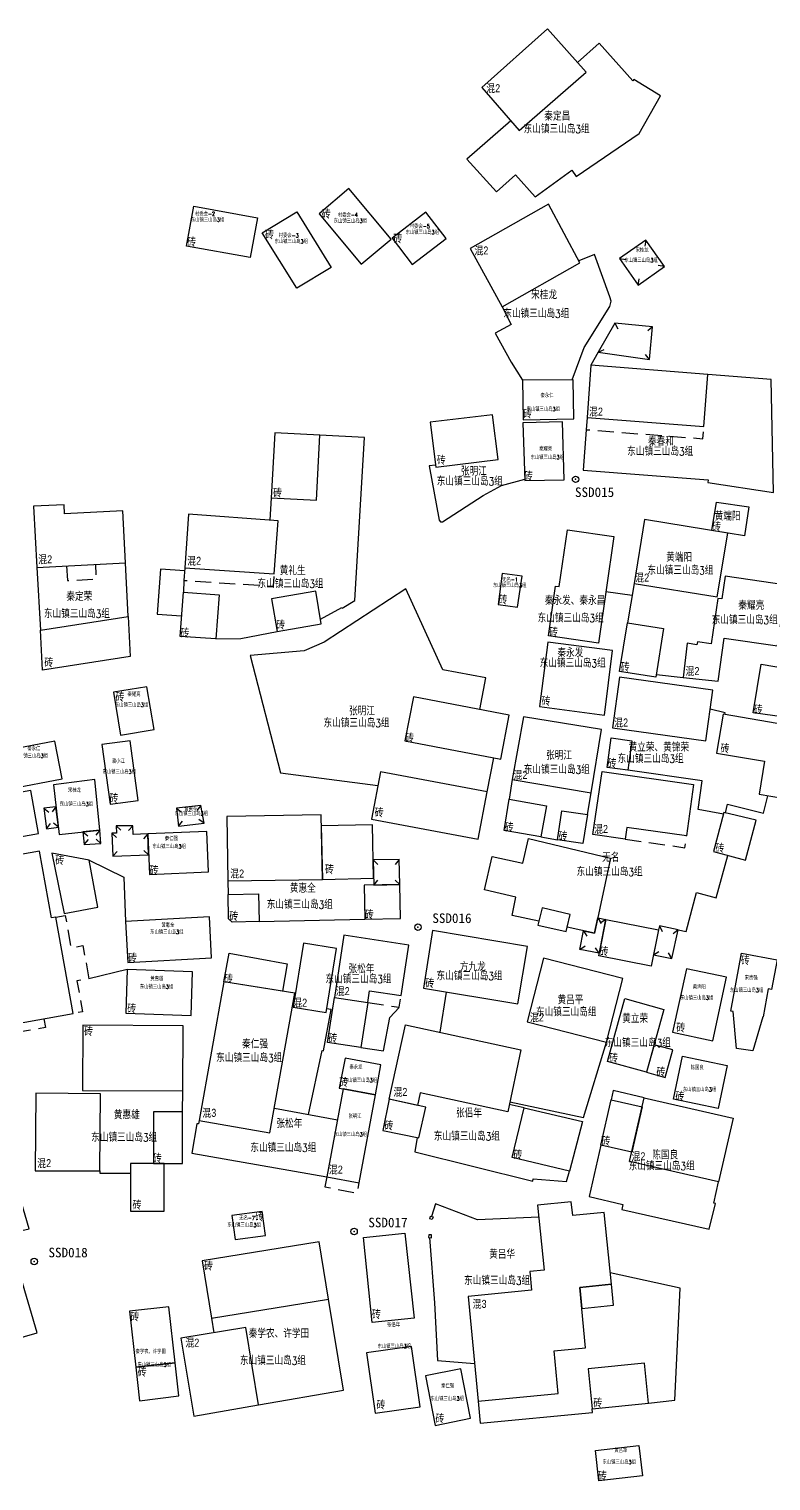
# Model space of a CAD drawing. Header units: millimetres. Extents: x 21943 to 23516, y 12107 to 14027.
# Drawn here: x 22196.3 to 22288.9, y 13157.3 to 13338.7 of the extents above; entities that cross this region are included whole.
import ezdxf
from ezdxf.enums import TextEntityAlignment as Align

# ---------------------------------------------------------------- set-up
doc = ezdxf.new("R2010")
doc.units = ezdxf.units.MM
for name, pattern in [('B10012', [0]), ('X5', [3, 2, -1]), ('X6', [4, 2, -2])]:
    doc.linetypes.add(name, pattern=pattern)
for name, color, linetype in [('$TD_AUDIT_GENERATED_(2B2)', 221, 'Continuous'), ('$TD_AUDIT_GENERATED_(2B3)', 4, 'X6'), ('$TD_AUDIT_GENERATED_(2B4)', 7, 'wq'), ('$TD_AUDIT_GENERATED_(2B5)', 2, 'Continuous'), ('$TD_AUDIT_GENERATED_(2B7)', 7, 'Continuous'), ('$TD_AUDIT_GENERATED_(2B9)', 6, 'Continuous'), ('$TD_AUDIT_GENERATED_(2BA)', 7, 'Continuous'), ('$TD_AUDIT_GENERATED_(2C2)', 7, 'Continuous'), ('KZD', 1, 'Continuous')]:
    doc.layers.add(name, color=color, linetype=linetype)
doc.styles.add('$TD_AUDIT_GENERATED_(2CC)', font='simhei.ttf')
doc.styles.add('HZ', font='rs.shx', dxfattribs={"width": 0.8, "bigfont": 'hztxt.shx'})
doc.styles.get("Standard").update_dxf_attribs({"font": 'arial.ttf'})
doc.linetypes.add('1161', pattern='A,0,[149,AAA.SHX,S=0.15,R=0,X=0,Y=0],-1.6', length=1.6)
doc.linetypes.add('443', pattern='A,9.4,[169,AAA.SHX,S=1,R=0,X=0,Y=0.15],0.6', length=10)
doc.linetypes.add('wq', pattern='A,5.4,[169,AAA.SHX,S=1,R=0,X=0,Y=-1.15],0.6', length=6)

# ---------------------------------------------------------------- blocks, each defined once
blk = doc.blocks.new('gc117')
blk.add_circle((0, 0), 0.8)
blk.add_point((0, 0))

msp = doc.modelspace()

# ---------------------------------------------------------------- linework, layer by layer
at = {"layer": '$TD_AUDIT_GENERATED_(2B2)', "linetype": 'Continuous', "flags": 128}
for points in [[(22196.89, 13279.09), (22197.3, 13271.44), (22208.34, 13272.01), (22208.03, 13278.5), (22200.76, 13278.12), (22200.7, 13279.28)], [(22262.06, 13269.11), (22262.52, 13269.04), (22263.55, 13276.15), (22269.35, 13275.31), (22267.43, 13261.99), (22261.16, 13262.89)], [(22278.01, 13257.7), (22282.34, 13257.23), (22283.13, 13262.61), (22289.79, 13261.64), (22290.9, 13269.21), (22283.22, 13270.33), (22282.8, 13267.5), (22282.3, 13267.57), (22281.47, 13261.89), (22279.76, 13262.14), (22279.71, 13261.78), (22278.48, 13261.97)], [(22282.16, 13248.21), (22288.15, 13247.22), (22287.47, 13243.1), (22291.85, 13242.34), (22292.52, 13246.4), (22290.1, 13246.81), (22290.94, 13251.74), (22282.99, 13253.11)], [(22267.87, 13245.95), (22279.28, 13244.3), (22278.4, 13237.9), (22270.94, 13238.92), (22270.75, 13237.49), (22266.73, 13238.06)], [(22258.68, 13237.57), (22268.9, 13235.11), (22266.94, 13225.72), (22263.49, 13226.47), (22263.89, 13228.05), (22260.37, 13228.91), (22259.96, 13227.22), (22259.96, 13227.22), (22256.64, 13227.93), (22257.1, 13230.23), (22253.2, 13231.15), (22254.16, 13235.33), (22257.96, 13234.46)], [(22188.08, 13213.23), (22201.83, 13215.69), (22199.67, 13227.75), (22199.13, 13227.65), (22197.64, 13235.99), (22186.13, 13233.93), (22187.65, 13225.43), (22185.95, 13225.13)], [(22221.17, 13230.55), (22224.97, 13230.63), (22225.05, 13227.18), (22221.66, 13227.11), (22221.23, 13227.54)], [(22235.64, 13225.49), (22234.45, 13217.71), (22238.61, 13217.08), (22238.83, 13218.53), (22242.76, 13217.93), (22243.73, 13224.25)], [(22285.28, 13223.23), (22289.72, 13222.42), (22289.04, 13218.71), (22288.62, 13218.79), (22287.99, 13215.26), (22287.95, 13215.27), (22286.71, 13211.04), (22284.64, 13211.33), (22284.23, 13215.95), (22283.96, 13216)], [(22243.33, 13214.28), (22257.73, 13211.15), (22256.08, 13203.39), (22245.16, 13205.77), (22244.82, 13204.21), (22241.3, 13204.98)], [(22252.4, 13167.24), (22262.38, 13168.19), (22261.87, 13173.53), (22265.8, 13173.9), (22265.08, 13181.45), (22269.04, 13181.86), (22268.12, 13190.84), (22264.2, 13190.44), (22264.02, 13192.16), (22259.8, 13191.73), (22260.63, 13183.63), (22258.85, 13183.44), (22259.07, 13181.1), (22251.15, 13180.34)]]:
    msp.add_lwpolyline(points, close=True, dxfattribs=at)
at = {"layer": '$TD_AUDIT_GENERATED_(2B2)', "color": 6, "flags": 128}
for points in [[(22211.14, 13238.13), (22209.33, 13238.06), (22209.28, 13239.16), (22207.2, 13239.16), (22207.24, 13238.24), (22206.65, 13238.21), (22206.78, 13235.34), (22211.25, 13235.53)], [(22268.32, 13227.43), (22267.5, 13223.24), (22265.1, 13223.71), (22265.54, 13226.02), (22266.94, 13225.72), (22267.34, 13227.64)], [(22274.9, 13226.14), (22274.28, 13223.04), (22276.58, 13222.58), (22277.35, 13226.16), (22275.02, 13226.66)]]:
    msp.add_lwpolyline(points, close=True, dxfattribs=at)
at = {"layer": '$TD_AUDIT_GENERATED_(2B2)', "flags": 128}
msp.add_lwpolyline([(22235.05, 13206.35), (22235.54, 13206.26), (22235.55, 13206.29), (22239.59, 13205.54), (22240.23, 13209.28), (22235.77, 13210.09)], close=True, dxfattribs=at)
at = {"layer": '$TD_AUDIT_GENERATED_(2B2)', "linetype": 'Continuous'}
for points in [[(22252.84, 13331.4), (22257.53, 13326.04), (22265.88, 13333.35), (22261.07, 13338.73)], [(22241.55, 13312.48), (22236.26, 13318.81), (22232.55, 13315.63), (22237.8, 13309.33)], [(22224.83, 13315.12), (22223.92, 13310.16), (22215.96, 13311.61), (22216.87, 13316.58)], [(22229.76, 13315.87), (22234.03, 13308.92), (22229.75, 13306.34), (22225.44, 13313.27)], [(22241.64, 13312.59), (22244.17, 13309.31), (22248.38, 13312.56), (22245.85, 13315.84)], [(22251.41, 13311.31), (22255.38, 13304.02), (22265.07, 13309.52), (22261.17, 13316.82)], [(22266.48, 13296.72), (22266, 13290.19), (22280.57, 13289.07), (22281.09, 13295.55)], [(22257.91, 13294.84), (22258.01, 13289.9), (22264.34, 13290.03), (22264.24, 13294.88)], [(22246.39, 13289.58), (22247.11, 13283.98), (22254.89, 13284.92), (22254.17, 13290.52)], [(22257.99, 13289.51), (22258.21, 13282.31), (22263.12, 13282.39), (22262.94, 13289.65)], [(22226.56, 13280.14), (22232.19, 13279.83), (22232.64, 13287.96), (22227, 13288.27)], [(22281.58, 13276.06), (22282.14, 13279.6), (22286.17, 13279.01), (22285.64, 13275.4)], [(22216.22, 13278.1), (22215.78, 13271.41), (22226.94, 13270.66), (22227.4, 13277.27)], [(22271.87, 13269.43), (22282.25, 13267.75), (22283.55, 13275.74), (22273.16, 13277.43)], [(22255.4, 13270.68), (22254.91, 13266.79), (22257.3, 13266.48), (22257.87, 13270.34)], [(22215.6, 13268.33), (22220.05, 13268), (22219.63, 13262.5), (22215.18, 13262.79)], [(22226.58, 13267.53), (22227.29, 13263.45), (22232.81, 13264.4), (22232.11, 13268.49)], [(22197.73, 13263.6), (22208.69, 13265.29), (22208.96, 13260.31), (22198, 13258.61)], [(22271.03, 13264.52), (22275.54, 13263.8), (22274.57, 13257.71), (22270.06, 13258.43)], [(22260.06, 13254.04), (22268.15, 13252.96), (22269.17, 13261.07), (22261.09, 13262.1)], [(22287.71, 13259.33), (22293.11, 13258.45), (22292.14, 13252.51), (22286.73, 13253.27)], [(22269.15, 13251.38), (22280.81, 13249.76), (22281.7, 13256.12), (22270.03, 13257.74)], [(22206.84, 13255.84), (22207.75, 13250.47), (22211.92, 13251.18), (22211.01, 13256.53)], [(22243.25, 13249.77), (22255.22, 13247.49), (22256.26, 13252.98), (22244.33, 13255.25)], [(22258.04, 13252.78), (22256.65, 13244.93), (22266.51, 13243.25), (22267.81, 13251.18)], [(22193.01, 13248.47), (22193.92, 13243.78), (22200.44, 13245.04), (22199.53, 13249.73)], [(22205.41, 13249.3), (22206.43, 13241.85), (22209.94, 13242.32), (22208.94, 13249.76)], [(22268.98, 13250.14), (22271.59, 13249.78), (22271.09, 13246.1), (22268.49, 13246.44)], [(22199.35, 13244.28), (22200.09, 13238.06), (22205.17, 13238.62), (22204.51, 13244.92)], [(22239.09, 13239.99), (22252.39, 13237.49), (22253.5, 13243.4), (22240.21, 13245.9)], [(22191.14, 13242.62), (22192.1, 13237.23), (22197.49, 13238.19), (22196.54, 13243.58)], [(22256.26, 13242.46), (22260.91, 13241.63), (22260.22, 13237.76), (22255.62, 13238.58)], [(22262.82, 13241), (22266.05, 13240.55), (22265.45, 13236.94), (22262.31, 13237.39)], [(22281.76, 13235.94), (22285.77, 13234.86), (22287.12, 13239.85), (22283.08, 13240.8)], [(22221, 13240.3), (22221.13, 13232.27), (22232.94, 13232.45), (22232.77, 13240.52)], [(22239.19, 13239.27), (22232.8, 13239.14), (22232.94, 13232.45), (22239.33, 13232.59)], [(22211.36, 13233.07), (22218.72, 13233.38), (22218.5, 13238.44), (22211.14, 13238.13)], [(22199.17, 13235.71), (22200.69, 13228.19), (22204.91, 13228.98), (22203.82, 13234.85)], [(22238.17, 13231.72), (22238.25, 13227.48), (22242.68, 13227.56), (22242.6, 13231.8)], [(22208.34, 13227.19), (22208.63, 13222.05), (22219.08, 13222.64), (22218.85, 13227.79)], [(22268.32, 13227.43), (22274.9, 13226.14), (22273.99, 13221.62), (22267.44, 13222.91)], [(22230.58, 13224.47), (22229.29, 13216.5), (22233.4, 13215.83), (22234.69, 13223.8)], [(22245.56, 13218.84), (22257.36, 13216.88), (22258.56, 13224.08), (22246.7, 13226.06)], [(22221.29, 13223.25), (22228.56, 13221.92), (22227.95, 13218.47), (22220.64, 13219.65)], [(22258.51, 13214.67), (22268.4, 13212.12), (22270.44, 13220.05), (22260.55, 13222.59)], [(22208.56, 13221.19), (22208.4, 13215.75), (22216.54, 13215.46), (22216.71, 13220.89)], [(22276.67, 13213.35), (22281.68, 13212.28), (22283.39, 13220.24), (22278.4, 13221.29)], [(22220.64, 13219.65), (22217.57, 13202.32), (22226.4, 13200.76), (22229.5, 13218.22)], [(22238.61, 13217.08), (22237.74, 13211.43), (22233.57, 13212.08), (22234.45, 13217.71)], [(22270.7, 13217.56), (22275.58, 13216.21), (22273.42, 13208.34), (22268.54, 13209.68)], [(22202.99, 13206.09), (22215.53, 13206.01), (22215.55, 13214.17), (22203.04, 13214.24)], [(22276.68, 13211.16), (22274.36, 13211.78), (22273.42, 13208.34), (22275.74, 13207.71)], [(22277.92, 13210.35), (22283.49, 13209.18), (22282.36, 13203.82), (22276.8, 13205)], [(22235.55, 13206.29), (22233.49, 13195.3), (22237.53, 13194.55), (22239.59, 13205.54)], [(22197.16, 13205.74), (22197.08, 13196.04), (22205.14, 13196.05), (22205.22, 13205.67)], [(22240.51, 13201.09), (22245, 13200.15), (22245.84, 13203.99), (22241.3, 13204.98)], [(22269, 13204.9), (22272.86, 13204.02), (22271.57, 13198.36), (22267.7, 13199.24)], [(22273.13, 13205.17), (22284.25, 13202.63), (22282.42, 13194.66), (22271.3, 13197.2)], [(22211.85, 13203.39), (22211.84, 13196.95), (22215.48, 13196.94), (22215.49, 13203.39)], [(22258.15, 13203.9), (22265.44, 13202.19), (22263.79, 13195.98), (22256.64, 13197.68)], [(22209, 13196.96), (22209, 13190.99), (22213.17, 13190.99), (22213.17, 13196.95)], [(22221.64, 13190.46), (22222.04, 13187.45), (22225.82, 13187.96), (22225.42, 13190.96)], [(22238.07, 13187.68), (22243.22, 13188.24), (22244.39, 13177.62), (22239.17, 13177.06)], [(22217.93, 13184.77), (22219.09, 13177.62), (22233.7, 13180.01), (22232.53, 13187.16)], [(22190.5, 13181.4), (22192.53, 13174.39), (22197.34, 13175.78), (22195.31, 13182.76)], [(22265.33, 13178.83), (22269.31, 13179.24), (22269.04, 13181.86), (22265.08, 13181.45)], [(22208.86, 13178.51), (22209.63, 13171.49), (22214.54, 13172.03), (22213.77, 13179.05)], [(22215.28, 13175.1), (22216.9, 13165.38), (22224.98, 13166.79), (22223.37, 13176.45)], [(22238.47, 13173.3), (22239.55, 13165.74), (22245.14, 13166.53), (22244.06, 13174.08)], [(22209.63, 13171.49), (22210.1, 13167.27), (22215, 13167.9), (22214.54, 13172.03)], [(22266.12, 13171.27), (22266.63, 13166.28), (22273.68, 13167), (22273.17, 13172)], [(22245.8, 13170.43), (22247.04, 13164.22), (22251.44, 13165.1), (22250.21, 13171.28)], [(22267.03, 13161.06), (22272.47, 13161.69), (22272.91, 13157.91), (22267.47, 13157.27)]]:
    msp.add_3dface(points, dxfattribs=at)
at = {"layer": '$TD_AUDIT_GENERATED_(2B2)', "color": 6}
for points in [[(22270.03, 13310.05), (22272.37, 13306.72), (22275.66, 13309.03), (22273.32, 13312.36)], [(22269.45, 13301.98), (22267.39, 13298.33), (22273.79, 13297.41), (22274.18, 13301.5)], [(22198.16, 13241.34), (22198.49, 13238.79), (22199.98, 13238.96), (22199.68, 13241.52)], [(22214.71, 13241.35), (22214.97, 13239.11), (22218.17, 13239.47), (22217.75, 13241.7)], [(22203.03, 13238.38), (22203.2, 13236.83), (22205.29, 13236.93), (22205.17, 13238.62)]]:
    msp.add_3dface(points, dxfattribs=at)
at = {"layer": '$TD_AUDIT_GENERATED_(2B2)', "color": 6, "linetype": 'Continuous'}
for points in [[(22239.35, 13231.74), (22242.6, 13231.8), (22242.53, 13234.95), (22239.28, 13234.88)], [(22246.44, 13190.38), (22246.77, 13190.27), (22246.67, 13189.94), (22246.34, 13190.05)], [(22246.23, 13188.04), (22246.21, 13187.69), (22246.55, 13187.67), (22246.56, 13188.02)]]:
    msp.add_3dface(points, dxfattribs=at)
at = {"layer": '$TD_AUDIT_GENERATED_(2B3)', "color": 4, "linetype": 'X5', "flags": 128}
for points in [[(22266, 13290.19), (22265.88, 13288.65), (22280.45, 13287.53), (22280.57, 13289.07)], [(22201.01, 13271.63), (22201.1, 13269.8), (22204.73, 13269.99), (22204.64, 13271.82)], [(22215.78, 13271.41), (22215.66, 13269.82), (22226.83, 13269.09), (22226.94, 13270.66)], [(22270.75, 13237.49), (22278.2, 13236.41), (22278.4, 13237.9)], [(22199.67, 13227.75), (22200.83, 13227.96), (22201.56, 13223.9), (22203.04, 13224.17), (22203.78, 13220.04), (22202.3, 13219.77), (22202.99, 13215.9), (22201.83, 13215.69)], [(22238.61, 13217.08), (22242.54, 13216.48), (22242.76, 13217.93)], [(22198.18, 13215.03), (22198.37, 13213.95), (22193.29, 13213.04), (22193.1, 13214.13)], [(22233.49, 13195.3), (22233.25, 13194.02), (22237.29, 13193.26), (22237.53, 13194.55)]]:
    msp.add_lwpolyline(points, dxfattribs=at)
at = {"layer": '$TD_AUDIT_GENERATED_(2B4)', "linetype": 'wq'}
for p, q in [((22271.61, 13267.93), (22268.35, 13268.4)), ((22256.65, 13244.93), (22256.26, 13242.46)), ((22266.05, 13240.55), (22266.51, 13243.25)), ((22260.22, 13237.76), (22262.31, 13237.39)), ((22248.41, 13218.37), (22247.62, 13213.35)), ((22256.35, 13204.64), (22265.56, 13202.68)), ((22258.15, 13203.9), (22256.27, 13204.3))]:
    msp.add_line(p, q, dxfattribs=at)
at = {"layer": '$TD_AUDIT_GENERATED_(2B4)', "linetype": 'wq', "flags": 128}
for points in [[(22256.46, 13327.26), (22250.96, 13322.46), (22254.67, 13318.36), (22257.06, 13320.52), (22259.49, 13317.76), (22264.1, 13321.09), (22264.62, 13320.3), (22272.49, 13325.68), (22275.14, 13330.38), (22271.83, 13332.43), (22271.69, 13332.24), (22267.49, 13336.98), (22264.79, 13334.56)], [(22264.13, 13294.88), (22265.64, 13298.91), (22268.82, 13304.04), (22269.02, 13304.7), (22268.85, 13305.25), (22266.94, 13310.53), (22264.95, 13309.74)], [(22255.38, 13304.02), (22256.52, 13301.82), (22254.51, 13300.73), (22256.51, 13297.09), (22257.91, 13294.84)], [(22267.39, 13298.33), (22266.48, 13296.72)], [(22265.88, 13288.65), (22265.51, 13283.59), (22281.12, 13282.37), (22281.09, 13282.05), (22289.26, 13280.81), (22288.96, 13294.94), (22281.09, 13295.55)], [(22232.71, 13264.99), (22235.36, 13266.43), (22235.4, 13266.34), (22236.98, 13267.29), (22238.22, 13287.66), (22232.64, 13287.96)], [(22247.08, 13284.24), (22246.29, 13284.14), (22247.53, 13277.36), (22247.69, 13277.15), (22247.92, 13277.14), (22253.02, 13280.45), (22255.3, 13281.66), (22258.2, 13282.45)], [(22226.56, 13280.14), (22226.4, 13277.34)], [(22208.69, 13265.29), (22208.34, 13272.01)], [(22197.3, 13271.44), (22197.73, 13263.6)], [(22215.75, 13271.02), (22212.71, 13271.22), (22212.33, 13265.59), (22215.37, 13265.38)], [(22215.66, 13269.82), (22215.6, 13268.33)], [(22252.62, 13253.67), (22253.33, 13257.63), (22247.99, 13258.66), (22243.38, 13268.76), (22233.15, 13262.12), (22230.68, 13261.03), (22223.91, 13260.44), (22227.7, 13245.77), (22239.88, 13244.17)], [(22271.87, 13269.43), (22271.03, 13264.52)], [(22219.63, 13262.5), (22222.77, 13262.57), (22227.29, 13263.45)], [(22274.65, 13258.07), (22278.01, 13257.7)], [(22283.21, 13253.07), (22283.24, 13253.27), (22281.37, 13253.74)], [(22253.5, 13243.4), (22254.34, 13247.66)], [(22283.02, 13240.59), (22279.88, 13241.19), (22280.36, 13244.75), (22271.09, 13246.1)], [(22283.26, 13240.78), (22283.53, 13241.86), (22288.04, 13240.74), (22288.58, 13242.89)], [(22277.35, 13226.16), (22278.37, 13225.94), (22279.65, 13230.8), (22282.13, 13230.14), (22283.56, 13235.45)], [(22221.13, 13232.27), (22221.17, 13230.55)], [(22225.05, 13227.18), (22238.25, 13227.48)], [(22259.96, 13227.22), (22259.84, 13226.73), (22263.38, 13225.96), (22263.49, 13226.47)], [(22231.2, 13203.05), (22232.92, 13211.05), (22233.1, 13211.01), (22234.03, 13216.19), (22233.47, 13216.29)], [(22237.74, 13211.43), (22240.57, 13211.03), (22241.37, 13215.2), (22242.51, 13216.43)], [(22265.56, 13202.68), (22268.4, 13212.12)], [(22215.49, 13203.39), (22215.53, 13206.01)], [(22273.13, 13205.17), (22269.23, 13206.09), (22269, 13204.9)], [(22234.81, 13202.38), (22226.95, 13203.84)], [(22217.57, 13202.32), (22217.47, 13201.89), (22217.27, 13201.92), (22216.64, 13198.24), (22233.49, 13195.3)], [(22187.49, 13185.1), (22189.99, 13185.89), (22190.05, 13185.68), (22193.01, 13186.61), (22192.63, 13187.96), (22196.35, 13188.77), (22193.34, 13199.01), (22189.26, 13200.73), (22183.22, 13198.73)], [(22244.79, 13200.19), (22244.5, 13198.39), (22259.23, 13194.74), (22259.28, 13195.04), (22263.42, 13194.71), (22263.79, 13195.98)], [(22267.7, 13199.24), (22266.24, 13192.81), (22270.46, 13191.81), (22270.32, 13191.18), (22281.25, 13188.75), (22282.03, 13191.96), (22281.82, 13192), (22282.42, 13194.66)], [(22205.14, 13196.05), (22205.14, 13195.75), (22209, 13195.75)], [(22259.96, 13190.22), (22252.3, 13189.89), (22247.05, 13191.89), (22246.55, 13190.34)], [(22246.31, 13187.68), (22246.96, 13179.52), (22247.31, 13172.32), (22251.95, 13171.97)], [(22273.68, 13167), (22276.97, 13167.38), (22277.63, 13181.35), (22268.89, 13183.3)], [(22224.98, 13166.79), (22235.57, 13168.63), (22233.7, 13180.01)], [(22219.09, 13177.62), (22219.39, 13175.79)], [(22252.4, 13167.24), (22252.66, 13164.51), (22266.66, 13165.82), (22266.63, 13166.28)]]:
    msp.add_lwpolyline(points, dxfattribs=at)
at = {"layer": '$TD_AUDIT_GENERATED_(2B9)', "color": 6}
msp.add_line((22206.78, 13235.34), (22207.32, 13235.93), dxfattribs=at)
at = {"layer": '$TD_AUDIT_GENERATED_(2BA)', "linetype": 'B10012'}
for p, q in [((22273.32, 13312.36), (22273.19, 13311.57)), ((22270.03, 13310.05), (22270.82, 13309.91)), ((22275.66, 13309.03), (22274.87, 13309.16)), ((22272.37, 13306.72), (22272.51, 13307.5)), ((22269.45, 13301.98), (22269.82, 13301.27)), ((22274.18, 13301.5), (22273.56, 13301)), ((22267.39, 13298.33), (22268.11, 13298.68)), ((22273.79, 13297.41), (22273.29, 13298.04)), ((22198.16, 13241.34), (22198.79, 13240.84)), ((22199.68, 13241.52), (22199.19, 13240.89)), ((22214.71, 13241.35), (22215.34, 13240.86)), ((22217.75, 13241.7), (22217.28, 13241.06)), ((22198.49, 13238.79), (22198.98, 13239.42)), ((22199.98, 13238.96), (22199.35, 13239.46)), ((22207.2, 13239.16), (22207.78, 13238.61)), ((22209.28, 13239.16), (22208.73, 13238.58)), ((22214.97, 13239.11), (22215.47, 13239.73)), ((22218.17, 13239.47), (22217.53, 13239.95)), ((22203.03, 13238.38), (22203.65, 13237.88)), ((22203.2, 13236.83), (22203.72, 13237.44)), ((22205.17, 13238.62), (22204.66, 13238)), ((22205.29, 13236.93), (22204.69, 13237.46)), ((22206.65, 13238.21), (22207.24, 13237.67)), ((22211.14, 13238.13), (22210.6, 13237.54)), ((22211.25, 13235.53), (22210.66, 13236.07)), ((22267.34, 13227.64), (22267.75, 13226.96)), ((22268.32, 13227.43), (22267.64, 13227)), ((22275.02, 13226.66), (22275.38, 13225.95)), ((22277.35, 13226.16), (22276.73, 13225.66)), ((22265.54, 13226.02), (22265.98, 13225.36)), ((22265.1, 13223.71), (22265.76, 13224.16)), ((22267.5, 13223.24), (22267.05, 13223.9)), ((22274.28, 13223.04), (22274.96, 13223.46)), ((22276.58, 13222.58), (22276.17, 13223.27))]:
    msp.add_line(p, q, dxfattribs=at)
at = {"layer": '$TD_AUDIT_GENERATED_(2BA)', "linetype": 'B10012', "flags": 128}
for points in [[(22239.28, 13234.88), (22239.85, 13234.31)], [(22242.53, 13234.95), (22242.05, 13234.31)], [(22239.35, 13231.74), (22239.86, 13232.36)], [(22242.6, 13231.8), (22242.04, 13232.37)]]:
    msp.add_lwpolyline(points, dxfattribs=at)
at = {"layer": '测试_(2B1)', "color": 2, "linetype": '1161', "flags": 128}
for points in [[(22203.82, 13234.85), (22208.13, 13232.71), (22208.34, 13227.19)], [(22208.56, 13221.19), (22203.78, 13220.04)]]:
    msp.add_lwpolyline(points, dxfattribs=at)

# ---------------------------------------------------------------- block references
at = {"layer": 'KZD', "linetype": 'Continuous', "xscale": 0.5, "yscale": 0.5}
for p in [(22264.56, 13282.45), (22244.88, 13226.48), (22236.9, 13188.45), (22196.96, 13184.7)]:
    msp.add_blockref('gc117', p, dxfattribs=at)

# ---------------------------------------------------------------- texts
at = {"layer": '$TD_AUDIT_GENERATED_(2B5)', "linetype": '443', "width": 0.8}
for s, p in [('\\M+5BBEC2', (22254.27, 13331.33)), ('\\M+5D7A9', (22233.42, 13315.64)), ('\\M+5D7A9', (22226.34, 13313.04)), ('\\M+5D7A9', (22216.62, 13312.13)), ('\\M+5D7A9', (22242.36, 13312.54)), ('\\M+5BBEC2', (22252.79, 13311.05)), ('\\M+5BBEC2', (22267.1, 13290.91)), ('\\M+5D7A9', (22258.56, 13290.66)), ('\\M+5D7A9', (22247.79, 13284.87)), ('\\M+5D7A9', (22258.66, 13282.88)), ('\\M+5D7A9', (22227.34, 13280.78)), ('\\M+5D7A9', (22282.17, 13276.58)), ('\\M+5BBEC2', (22198.33, 13272.45)), ('\\M+5BBEC2', (22216.93, 13272.27)), ('\\M+5BBEC2', (22272.87, 13270.17)), ('\\M+5D7A9', (22255.49, 13267.42)), ('\\M+5D7A9', (22227.73, 13264.28)), ('\\M+5D7A9', (22215.78, 13263.27)), ('\\M+5D7A9', (22261.81, 13263.38)), ('\\M+5D7A9', (22198.78, 13259.58)), ('\\M+5D7A9', (22270.76, 13259.01)), ('\\M+5BBEC2', (22279.15, 13258.49)), ('\\M+5D7A9', (22207.66, 13255.27)), ('\\M+5D7A9', (22260.87, 13254.75)), ('\\M+5D7A9', (22287.37, 13253.71)), ('\\M+5BBEC2', (22270.24, 13252.06)), ('\\M+5D7A9', (22243.83, 13250.17)), ('\\M+5D7A9', (22283.22, 13248.83)), ('\\M+5BBEC2', (22257.67, 13245.51)), ('\\M+5D7A9', (22269.11, 13246.98)), ('\\M+5D7A9', (22206.91, 13242.6)), ('\\M+5D7A9', (22240.02, 13240.82)), ('\\M+5D7A9', (22256.27, 13238.98)), ('\\M+5BBEC2', (22267.73, 13238.75)), ('\\M+5D7A9', (22262.99, 13237.87)), ('\\M+5D7A9', (22282.59, 13236.38)), ('\\M+5D7A9', (22200.15, 13234.86)), ('\\M+5D7A9', (22211.93, 13233.6)), ('\\M+5BBEC2', (22222.3, 13233.18)), ('\\M+5D7A9', (22233.82, 13233.72)), ('\\M+5D7A9', (22221.88, 13227.87)), ('\\M+5D7A9', (22238.78, 13228.08)), ('\\M+5D7A9', (22209.23, 13222.66)), ('\\M+5D7A9', (22268.11, 13223.45)), ('\\M+5D7A9', (22285.75, 13222.34)), ('\\M+5D7A9', (22221.24, 13220.05)), ('\\M+5BBEC2', (22235.48, 13218.49)), ('\\M+5D7A9', (22246.35, 13219.5)), ('\\M+5BBEC2', (22230.17, 13217.04)), ('\\M+5D7A9', (22209.13, 13216.33)), ('\\M+5BBEC2', (22259.73, 13215.2)), ('\\M+5D7A9', (22203.74, 13213.49)), ('\\M+5D7A9', (22277.7, 13213.93)), ('\\M+5D7A9', (22234.25, 13212.61)), ('\\M+5D7A9', (22269.31, 13210.14)), ('\\M+5D7A9', (22275.21, 13208.4)), ('\\M+5D7A9', (22235.61, 13207.1)), ('\\M+5BBEC2', (22242.68, 13205.89)), ('\\M+5D7A9', (22277.58, 13205.38)), ('\\M+5BBEC3', (22218.82, 13203.28)), ('\\M+5D7A9', (22241.24, 13201.71)), ('\\M+5D7A9', (22268.34, 13199.77)), ('\\M+5BBEC2', (22198.2, 13196.99)), ('\\M+5D7A9', (22212.33, 13197.63)), ('\\M+5D7A9', (22257.34, 13198.06)), ('\\M+5BBEC2', (22272.4, 13197.84)), ('\\M+5BBEC2', (22234.62, 13196.18)), ('\\M+5D7A9', (22209.8, 13191.78)), ('\\M+5D7A9', (22225.07, 13190.34)), ('\\M+5D7A9', (22218.71, 13184.17)), ('\\M+5BBEC3', (22252.57, 13179.4)), ('\\M+5D7A9', (22209.52, 13177.81)), ('\\M+5D7A9', (22239.68, 13178.11)), ('\\M+5BBEC2', (22216.7, 13174.55)), ('\\M+5D7A9', (22210.44, 13170.91)), ('\\M+5D7A9', (22240.25, 13166.81)), ('\\M+5D7A9', (22267.33, 13167.04)), ('\\M+5D7A9', (22247.62, 13165.1)), ('\\M+5D7A9', (22267.9, 13157.91))]:
    msp.add_text(s, height=1, dxfattribs=at).set_placement(p, align=Align.MIDDLE_CENTER)
at = {"layer": '$TD_AUDIT_GENERATED_(2B7)', "linetype": 'Continuous', "style": 'HZ', "width": 0.8}
for s, height, p in [('\\M+5C7D8\\M+5B6A8\\M+5B2FD', 1, (22262.27, 13327.79)), ('\\M+5B4E5\\M+5CEAF\\M+5BBE1-2', 0.5, (22218.29, 13315.63)), ('\\M+5B4E5\\M+5CEAF\\M+5BBE1-4', 0.5, (22236.13, 13315.49)), ('\\M+5B4E5\\M+5CEAF\\M+5BBE1-5', 0.5, (22245.11, 13314.07)), ('\\M+5B4E5\\M+5CEAF\\M+5BBE1-3', 0.5, (22228.74, 13312.93)), ('\\M+5CBCE\\M+5B9F0\\M+5C1FA', 0.5, (22272.86, 13311.09)), ('\\M+5CBCE\\M+5B9F0\\M+5C1FA', 1, (22260.63, 13305.47)), ('\\M+5C7D8\\M+5D3C0\\M+5C8CA', 0.5, (22260.99, 13292.93)), ('\\M+5C7D8\\M+5D2AB\\M+5C1C1', 0.5, (22260.82, 13286.26)), ('\\M+5C7D8\\M+5B4BA\\M+5BACD', 1, (22275.22, 13287.15)), ('\\M+5D5C5\\M+5C3F7\\M+5BDAD', 1, (22251.85, 13283.42)), ('\\M+5BBC6\\M+5B6CB\\M+5D1F4', 1, (22283.53, 13277.81)), ('\\M+5BBC6\\M+5C0F1\\M+5C9FA', 1, (22229.23, 13271)), ('\\M+5BBC6\\M+5B6CB\\M+5D1F4', 1, (22277.49, 13272.67)), ('\\M+5CEDE\\M+5C3FB-1', 0.5, (22256.37, 13269.92)), ('\\M+5C7D8\\M+5B6A8\\M+5C8D9', 1, (22202.59, 13267.77)), ('\\M+5C7D8\\M+5D3C0\\M+5B7A2\\M+5A1A2\\M+5C7D8\\M+5D3C0\\M+5B2FD', 1, (22264.49, 13267.27)), ('\\M+5C7D8\\M+5D2AB\\M+5C1C1', 1, (22286.5, 13266.66)), ('\\M+5C7D8\\M+5D3C0\\M+5B7A2', 1, (22263.91, 13260.73)), ('\\M+5C7D8\\M+5D2AB\\M+5C1C1', 0.5, (22209.42, 13255.58)), ('\\M+5D5C5\\M+5C3F7\\M+5BDAD', 1, (22237.88, 13253.46)), ('\\M+5C7D8\\M+5D3C0\\M+5C8CA', 0.5, (22196.91, 13248.8)), ('\\M+5D5C5\\M+5C3F7\\M+5BDAD', 1, (22262.49, 13247.91)), ('\\M+5BBC6\\M+5C1A2\\M+5C8D9\\M+5A1A2\\M+5BBC6\\M+5BDF5\\M+5C8D9', 1, (22274.95, 13248.92)), ('\\M+5C5CB\\M+5D0A1\\M+5BDAD', 0.5, (22207.45, 13247.23)), ('\\M+5CBCE\\M+5B9F0\\M+5C1FA', 0.5, (22201.98, 13243.59)), ('\\M+5BBC6\\M+5BBDD\\M+5C8AB', 0.5, (22216.5, 13241.21)), ('\\M+5C7D8\\M+5C8CA\\M+5C7BF', 0.5, (22214.08, 13237.55)), ('\\M+5CEDE\\M+5C3FB', 1, (22268.95, 13235.16)), ('\\M+5BBC6\\M+5BBDD\\M+5C8AB', 1, (22230.5, 13231.3)), ('\\M+5BBC6\\M+5BBDD\\M+5C8AB', 0.5, (22213.66, 13226.73)), ('\\M+5D5C5\\M+5CBC9\\M+5C4EA', 1, (22237.82, 13221.23)), ('\\M+5B7BD\\M+5BEC5\\M+5C1FA', 1, (22251.72, 13221.48)), ('\\M+5BBC6\\M+5BBDD\\M+5D0DB', 0.5, (22212.27, 13220.03)), ('\\M+5BBC6\\M+5B6CB\\M+5D1F4', 0.5, (22280, 13219)), ('\\M+5CBCE\\M+5B9F3\\M+5C7BF', 0.5, (22286.48, 13220.14)), ('\\M+5BBC6\\M+5C2C0\\M+5C6BD', 1, (22263.91, 13217.36)), ('\\M+5BBC6\\M+5C1A2\\M+5C8D9', 1, (22271.99, 13215.01)), ('\\M+5C7D8\\M+5C8CA\\M+5C7BF', 1, (22224.53, 13211.84)), ('\\M+5C7D8\\M+5D3C0\\M+5B7A2', 0.5, (22237.13, 13208.99)), ('\\M+5B3C2\\M+5B9FA\\M+5C1BC', 0.5, (22279.73, 13208.93)), ('\\M+5BBC6\\M+5BBDD\\M+5D0DB', 1, (22208.52, 13202.99)), ('\\M+5D5C5\\M+5C3F7\\M+5BDAD', 0.5, (22237.01, 13202.85)), ('\\M+5D5C5\\M+5C2C2\\M+5C4EA', 1, (22251.25, 13203.21)), ('\\M+5D5C5\\M+5CBC9\\M+5C4EA', 1, (22228.82, 13201.9)), ('\\M+5B3C2\\M+5B9FA\\M+5C1BC', 1, (22275.74, 13197.98)), ('\\M+5CEDE\\M+5C3FB-7', 0.5, (22223.53, 13190.13)), ('\\M+5BBC6\\M+5C2C0\\M+5BBAA', 1, (22255.38, 13185.57)), ('\\M+5C7D8\\M+5D1A7\\M+5C5A9\\M+5A1A2\\M+5D0ED\\M+5D1A7\\M+5CCEF', 1, (22227.52, 13175.66)), ('\\M+5D5C5\\M+5C2C2\\M+5C4EA', 0.5, (22241.83, 13176.79)), ('\\M+5C7D8\\M+5D1A7\\M+5C5A9\\M+5A1A2\\M+5D0ED\\M+5D1A7\\M+5CCEF', 0.5, (22211.5, 13173.45)), ('\\M+5C7D8\\M+5C8CA\\M+5C7BF', 0.5, (22248.57, 13169.15)), ('\\M+5BBC6\\M+5C2C0\\M+5BBAA', 0.5, (22270.2, 13161.09))]:
    msp.add_text(s, height=height, dxfattribs=at).set_placement(p, align=Align.MIDDLE_CENTER)
at = {"layer": '$TD_AUDIT_GENERATED_(2C2)', "linetype": 'Continuous', "style": 'HZ', "width": 0.8}
for s, height, p in [('\\M+5B6AB\\M+5C9BD\\M+5D5F2\\M+5C8FD\\M+5C9BD\\M+5B5BA3\\M+5D7E9', 1, (22262.18, 13326.21)), ('\\M+5B6AB\\M+5C9BD\\M+5D5F2\\M+5C8FD\\M+5C9BD\\M+5B5BA3\\M+5D7E9', 0.5, (22218.6, 13314.89)), ('\\M+5B6AB\\M+5C9BD\\M+5D5F2\\M+5C8FD\\M+5C9BD\\M+5B5BA3\\M+5D7E9', 0.5, (22236.43, 13314.75)), ('\\M+5B6AB\\M+5C9BD\\M+5D5F2\\M+5C8FD\\M+5C9BD\\M+5B5BA3\\M+5D7E9', 0.5, (22245.41, 13313.32)), ('\\M+5B6AB\\M+5C9BD\\M+5D5F2\\M+5C8FD\\M+5C9BD\\M+5B5BA3\\M+5D7E9', 0.5, (22229.05, 13312.18)), ('\\M+5B6AB\\M+5C9BD\\M+5D5F2\\M+5C8FD\\M+5C9BD\\M+5B5BA3\\M+5D7E9', 0.5, (22272.73, 13309.83)), ('\\M+5B6AB\\M+5C9BD\\M+5D5F2\\M+5C8FD\\M+5C9BD\\M+5B5BA3\\M+5D7E9', 1, (22259.65, 13303.14)), ('\\M+5B6AB\\M+5C9BD\\M+5D5F2\\M+5C8FD\\M+5C9BD\\M+5B5BA3\\M+5D7E9', 0.5, (22260.52, 13291.22)), ('\\M+5B6AB\\M+5C9BD\\M+5D5F2\\M+5C8FD\\M+5C9BD\\M+5B5BA3\\M+5D7E9', 1, (22275.12, 13285.91)), ('\\M+5B6AB\\M+5C9BD\\M+5D5F2\\M+5C8FD\\M+5C9BD\\M+5B5BA3\\M+5D7E9', 0.5, (22261.02, 13285.2)), ('\\M+5B6AB\\M+5C9BD\\M+5D5F2\\M+5C8FD\\M+5C9BD\\M+5B5BA3\\M+5D7E9', 1, (22251.34, 13282.18)), ('\\M+5B6AB\\M+5C9BD\\M+5D5F2\\M+5C8FD\\M+5C9BD\\M+5B5BA3\\M+5D7E9', 1, (22277.64, 13271.05)), ('\\M+5B6AB\\M+5C9BD\\M+5D5F2\\M+5C8FD\\M+5C9BD\\M+5B5BA3\\M+5D7E9', 1, (22228.96, 13269.37)), ('\\M+5B6AB\\M+5C9BD\\M+5D5F2\\M+5C8FD\\M+5C9BD\\M+5B5BA3\\M+5D7E9', 0.5, (22256.33, 13269.2)), ('\\M+5B6AB\\M+5C9BD\\M+5D5F2\\M+5C8FD\\M+5C9BD\\M+5B5BA3\\M+5D7E9', 1, (22202.29, 13265.62)), ('\\M+5B6AB\\M+5C9BD\\M+5D5F2\\M+5C8FD\\M+5C9BD\\M+5B5BA3\\M+5D7E9', 1, (22263.93, 13265.08)), ('\\M+5B6AB\\M+5C9BD\\M+5D5F2\\M+5C8FD\\M+5C9BD\\M+5B5BA3\\M+5D7E9', 1, (22285.67, 13264.85)), ('\\M+5B6AB\\M+5C9BD\\M+5D5F2\\M+5C8FD\\M+5C9BD\\M+5B5BA3\\M+5D7E9', 1, (22264.19, 13259.45)), ('\\M+5B6AB\\M+5C9BD\\M+5D5F2\\M+5C8FD\\M+5C9BD\\M+5B5BA3\\M+5D7E9', 0.5, (22209.12, 13254.25)), ('\\M+5B6AB\\M+5C9BD\\M+5D5F2\\M+5C8FD\\M+5C9BD\\M+5B5BA3\\M+5D7E9', 1, (22237.2, 13251.97)), ('\\M+5B6AB\\M+5C9BD\\M+5D5F2\\M+5C8FD\\M+5C9BD\\M+5B5BA3\\M+5D7E9', 0.5, (22196.6, 13247.89)), ('\\M+5B6AB\\M+5C9BD\\M+5D5F2\\M+5C8FD\\M+5C9BD\\M+5B5BA3\\M+5D7E9', 1, (22273.92, 13247.5)), ('\\M+5B6AB\\M+5C9BD\\M+5D5F2\\M+5C8FD\\M+5C9BD\\M+5B5BA3\\M+5D7E9', 0.5, (22207.58, 13245.9)), ('\\M+5B6AB\\M+5C9BD\\M+5D5F2\\M+5C8FD\\M+5C9BD\\M+5B5BA3\\M+5D7E9', 1, (22262.21, 13246.15)), ('\\M+5B6AB\\M+5C9BD\\M+5D5F2\\M+5C8FD\\M+5C9BD\\M+5B5BA3\\M+5D7E9', 0.5, (22202.22, 13241.86)), ('\\M+5B6AB\\M+5C9BD\\M+5D5F2\\M+5C8FD\\M+5C9BD\\M+5B5BA3\\M+5D7E9', 0.5, (22216.57, 13240.67)), ('\\M+5B6AB\\M+5C9BD\\M+5D5F2\\M+5C8FD\\M+5C9BD\\M+5B5BA3\\M+5D7E9', 0.5, (22213.81, 13236.57)), ('\\M+5B6AB\\M+5C9BD\\M+5D5F2\\M+5C8FD\\M+5C9BD\\M+5B5BA3\\M+5D7E9', 1, (22268.8, 13233.37)), ('\\M+5B6AB\\M+5C9BD\\M+5D5F2\\M+5C8FD\\M+5C9BD\\M+5B5BA3\\M+5D7E9', 1, (22230.12, 13229.28)), ('\\M+5B6AB\\M+5C9BD\\M+5D5F2\\M+5C8FD\\M+5C9BD\\M+5B5BA3\\M+5D7E9', 0.5, (22213.51, 13225.88)), ('\\M+5B6AB\\M+5C9BD\\M+5D5F2\\M+5C8FD\\M+5C9BD\\M+5B5BA3\\M+5D7E9', 1, (22251.31, 13220.36)), ('\\M+5B6AB\\M+5C9BD\\M+5D5F2\\M+5C8FD\\M+5C9BD\\M+5B5BA3\\M+5D7E9', 0.5, (22212.23, 13219.03)), ('\\M+5B6AB\\M+5C9BD\\M+5D5F2\\M+5C8FD\\M+5C9BD\\M+5B5BA3\\M+5D7E9', 1, (22237.44, 13219.97)), ('\\M+5B6AB\\M+5C9BD\\M+5D5F2\\M+5C8FD\\M+5C9BD\\M+5B5BA3\\M+5D7E9', 0.5, (22285.91, 13218.6)), ('\\M+5B6AB\\M+5C9BD\\M+5D5F2\\M+5C8FD\\M+5C9BD\\M+5B5BA3\\M+5D7E9', 0.5, (22279.66, 13217.65)), ('\\M+5B6AB\\M+5C9BD\\M+5D5F2\\M+5C8FD\\M+5C9BD\\M+5B5BA\\M+5D7E9', 1, (22263.39, 13215.85)), ('\\M+5B6AB\\M+5C9BD\\M+5D5F2\\M+5C8FD\\M+5C9BD\\M+5B5BA3\\M+5D7E9', 1, (22272.32, 13212)), ('\\M+5B6AB\\M+5C9BD\\M+5D5F2\\M+5C8FD\\M+5C9BD\\M+5B5BA3\\M+5D7E9', 1, (22223.8, 13210.12)), ('\\M+5B6AB\\M+5C9BD\\M+5D5F2\\M+5C8FD\\M+5C9BD\\M+5B5BA3\\M+5D7E9', 0.5, (22237.69, 13207.34)), ('\\M+5B6AB\\M+5C9BD\\M+5D5F2\\M+5C8FD\\M+5C9BD\\M+5B5BA3\\M+5D7E9', 0.5, (22280.04, 13206.19)), ('\\M+5B6AB\\M+5C9BD\\M+5D5F2\\M+5C8FD\\M+5C9BD\\M+5B5BA3\\M+5D7E9', 1, (22208.19, 13200.18)), ('\\M+5B6AB\\M+5C9BD\\M+5D5F2\\M+5C8FD\\M+5C9BD\\M+5B5BA3\\M+5D7E9', 0.5, (22236.43, 13200.58)), ('\\M+5B6AB\\M+5C9BD\\M+5D5F2\\M+5C8FD\\M+5C9BD\\M+5B5BA3\\M+5D7E9', 1, (22250.98, 13200.32)), ('\\M+5B6AB\\M+5C9BD\\M+5D5F2\\M+5C8FD\\M+5C9BD\\M+5B5BA3\\M+5D7E9', 1, (22228.06, 13198.89)), ('\\M+5B6AB\\M+5C9BD\\M+5D5F2\\M+5C8FD\\M+5C9BD\\M+5B5BA3\\M+5D7E9', 1, (22275.3, 13196.61)), ('\\M+5B6AB\\M+5C9BD\\M+5D5F2\\M+5C8FD\\M+5C9BD\\M+5B5BA3\\M+5D7E9', 0.5, (22223.17, 13189.26)), ('\\M+5B6AB\\M+5C9BD\\M+5D5F2\\M+5C8FD\\M+5C9BD\\M+5B5BA3\\M+5D7E9', 1, (22254.76, 13182.28)), ('\\M+5B6AB\\M+5C9BD\\M+5D5F2\\M+5C8FD\\M+5C9BD\\M+5B5BA3\\M+5D7E9', 0.5, (22241.92, 13174.1)), ('\\M+5B6AB\\M+5C9BD\\M+5D5F2\\M+5C8FD\\M+5C9BD\\M+5B5BA3\\M+5D7E9', 0.5, (22211.94, 13171.79)), ('\\M+5B6AB\\M+5C9BD\\M+5D5F2\\M+5C8FD\\M+5C9BD\\M+5B5BA3\\M+5D7E9', 1, (22226.76, 13172.28)), ('\\M+5B6AB\\M+5C9BD\\M+5D5F2\\M+5C8FD\\M+5C9BD\\M+5B5BA3\\M+5D7E9', 0.5, (22248.52, 13167.56)), ('\\M+5B6AB\\M+5C9BD\\M+5D5F2\\M+5C8FD\\M+5C9BD\\M+5B5BA3\\M+5D7E9', 0.5, (22270, 13159.63))]:
    msp.add_text(s, height=height, dxfattribs=at).set_placement(p, align=Align.MIDDLE_CENTER)
at = {"layer": 'KZD', "linetype": 'Continuous', "char_height": 1.2, "attachment_point": 5, "line_spacing_factor": 0.722892, "style": '$TD_AUDIT_GENERATED_(2CC)'}
for s, insert in [('\\fSimHei|b0|i0|c134|p54;SSD015', (22266.93, 13280.83)), ('\\fSimHei|b0|i0|c134|p54;SSD016', (22249.12, 13227.59)), ('\\fSimHei|b0|i0|c134|p54;SSD017', (22241.13, 13189.56)), ('\\fSimHei|b0|i0|c134|p54;SSD018', (22201.19, 13185.81))]:
    msp.add_mtext(s, dxfattribs=dict(at, insert=insert))

doc.saveas('drawing.dxf')
